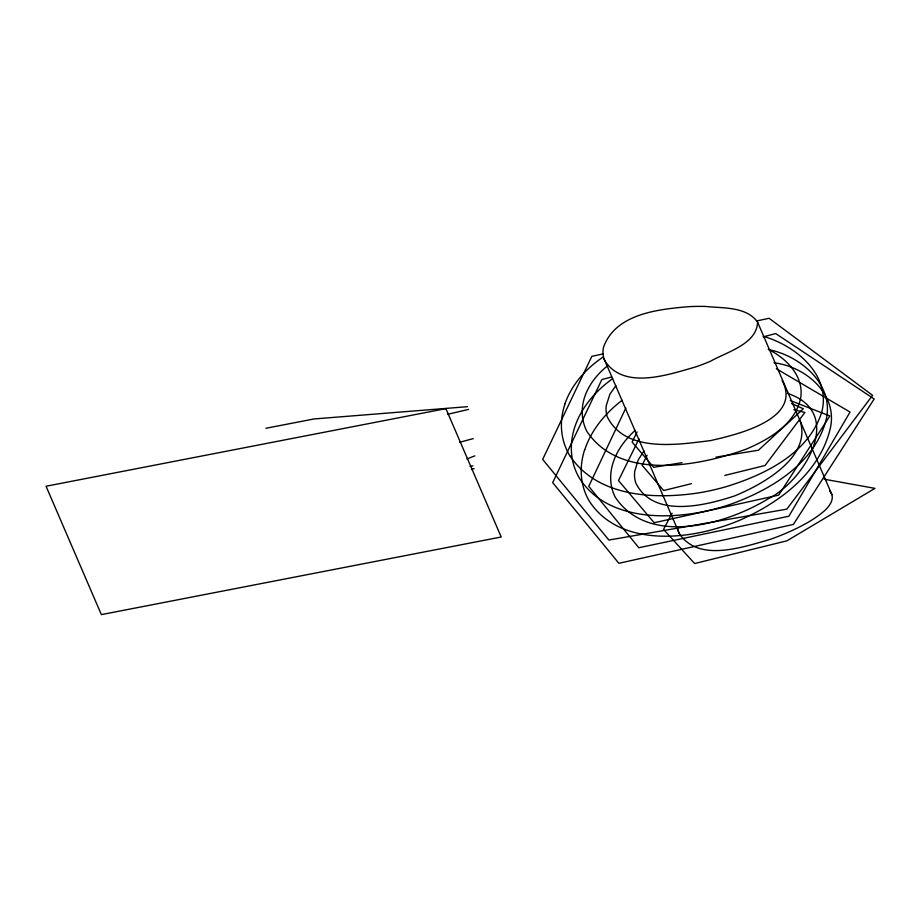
<?xml version="1.0" encoding="UTF-8"?>
<svg xmlns="http://www.w3.org/2000/svg" width="921" height="921" viewBox="0 0 921 921"><rect width="100%" height="100%" fill="white"/><g stroke="black" fill="none" stroke-linecap="round" stroke-linejoin="round"><path stroke-width="1.38" d="M584.789 449.69C591.397 429.727 605.546 413.045 622.02 400.347M564.987 403.732C571.745 384.207 586.355 368.285 603.301 356.911M625.843 408.015L588.761 486.323L638.806 547.73L788.871 516.232L850.06 412.067L776.345 368.734M639.001 438.88L618.486 480.555L654.175 522.748L778.706 495.095L829.844 415.981L790.276 400.531M637.09 432.007L632.105 442.034L653.657 467.292L681.989 462.676M647.106 455.25L642.121 465.278L663.673 490.536L691.452 483.675M672.1 513.239L663.511 529.414L694.63 563.537L786.948 540.823L874.95 488.36L824.203 479.208M644.032 450.956L638.23 459.855L634.661 471.644A38.037 30.842 -28.2 0 0 635.686 482.731C652.954 518.684 704.864 505.698 734.532 495.947C761.943 484.757 811.965 457.392 800.096 420.897M615.907 385.68L609.921 394.153L606.225 405.666A38.037 31.429 -18.2 0 0 607.25 416.753C625.244 453.339 677.718 444.636 710.667 440.572C736.086 434.758 802.801 419.481 782.113 380.511M635.225 430.337C624.749 439.743 615.988 451.612 612.304 465.358A62.168 50.551 -27.1 0 0 615.251 497.213C648.488 546.855 725.99 524.498 767.826 498.998C804.551 481.004 846.077 412.504 787.374 393.359M607.457 365.89C596.681 374.548 587.667 386.014 583.914 399.484A62.168 51.288 -19.4 0 0 586.861 431.339C619.994 481.188 698.889 466.371 746.321 449.091C769.208 439.236 795.41 424.178 800.74 397.688C804.01 376.044 786.223 358.142 768.229 349.381M612.661 378.635C595.945 390.665 581.565 406.967 574.888 426.711A86.378 70.813 -23.3 0 0 579.689 478.644C604.855 517.222 657.928 519.962 699.039 512.502A183.993 150.825 -23.3 0 0 732.909 503.43C771.959 488.924 813.911 463.505 825.861 420.955C835.163 385.151 801.166 356.289 769.173 349.692M466.947 458.946L474.845 455.872M471.391 469.537L474.073 468.57M459.614 442.287L473.244 438.603M611.59 377L601.85 379.579L552.681 482.639L618.9 563.307L793.384 524.429L874.167 398.989L775.678 333.563L763.164 336.879M724.781 475.443L765.052 465.496L804.896 412.435L793.787 409.718M447.733 414.289L468.582 409.408M603.094 353.917L591.835 356.335L542.665 459.395L608.885 540.063L786.799 509.152L872.59 395.351L769.104 318.286L756.44 321.015M265.893 428.277L314.096 418.951L467.419 406.691M470.113 466.406L472.899 465.853M715.974 457.138L758.467 450.219L803.331 408.797L791.6 403.525M773.974 362.816C806.209 366.512 839.25 395.236 829.844 430.211C818.781 473.59 779.143 502.797 740.081 520.077A185.754 156.535 -35.4 0 1 715.352 528.815C673.642 540.903 616.425 542.158 589.601 501.611A86.298 70.146 -27.3 0 1 584.674 449.678M763.428 336.372C795.445 345.525 831.145 374.628 821.866 411.687C808.903 453.523 764.672 474.879 725.748 486.795A185.754 145.679 -12.9 0 1 699.776 492.712C655.038 499.7 597.441 497.328 569.8 455.653M829.66 491.031C836.51 498.33 828.474 507.828 822.418 512.502C811.205 521.597 798.116 528.009 784.922 533.708A207.904 170.431 -23.3 0 1 769.645 539.568C742.545 547.132 698.245 562.95 679.053 533.167A31.038 25.443 -23.3 0 1 677.729 528.919M757.592 322.154C746.355 306.302 722.824 308.351 705.509 306.44A207.904 170.431 -23.3 0 0 689.702 306.612C658.883 309.145 615.516 313.474 603.485 347.332A31.038 25.443 -23.3 0 0 604.717 360.652C623.908 390.435 668.209 374.617 695.309 367.053A207.904 170.431 -23.3 0 0 710.586 361.193C726.588 352.018 756.866 344.212 757.592 322.154L831.928 494.669M603.946 358.568L680.055 535.182M569.765 455.676A86.298 71.216 -19.2 0 1 565.057 403.743M445.891 408.625L46.05 486.253L101.368 614.618L501.208 537.001L445.891 408.625"/></g></svg>
